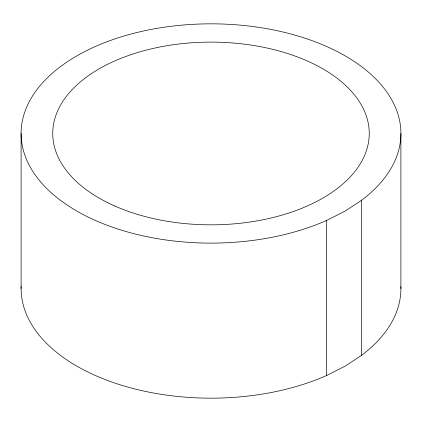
<?xml version="1.0" encoding="UTF-8"?>
<svg xmlns="http://www.w3.org/2000/svg" width="422" height="422" viewBox="0 0 422 422"><rect width="100%" height="100%" fill="white"/><g stroke="black" fill="none" stroke-linecap="round" stroke-linejoin="round"><path stroke-width="0.63" d="M361.659 200.218L345.28 211L326.602 220.453A189.9 109.636 0 0 1 25.6 157.206A189.9 109.636 0 0 1 252.103 26.433A189.9 109.636 0 0 1 361.659 200.218L361.659 355.271L345.28 366.053L326.602 375.506A189.9 109.636 0 0 1 125.498 386.42A189.9 109.636 0 0 1 21.132 286.575M400.9 133.473L400.9 288.527M326.602 220.453L326.602 375.506M21.1 133.473L21.1 288.527M400.868 286.575A189.9 109.636 0 0 1 361.659 355.271M114.663 205.957A158.25 91.363 0 0 0 367.894 145.4A158.25 91.363 0 0 0 150.438 49.063A158.25 91.363 0 0 0 114.663 205.957"/></g></svg>
